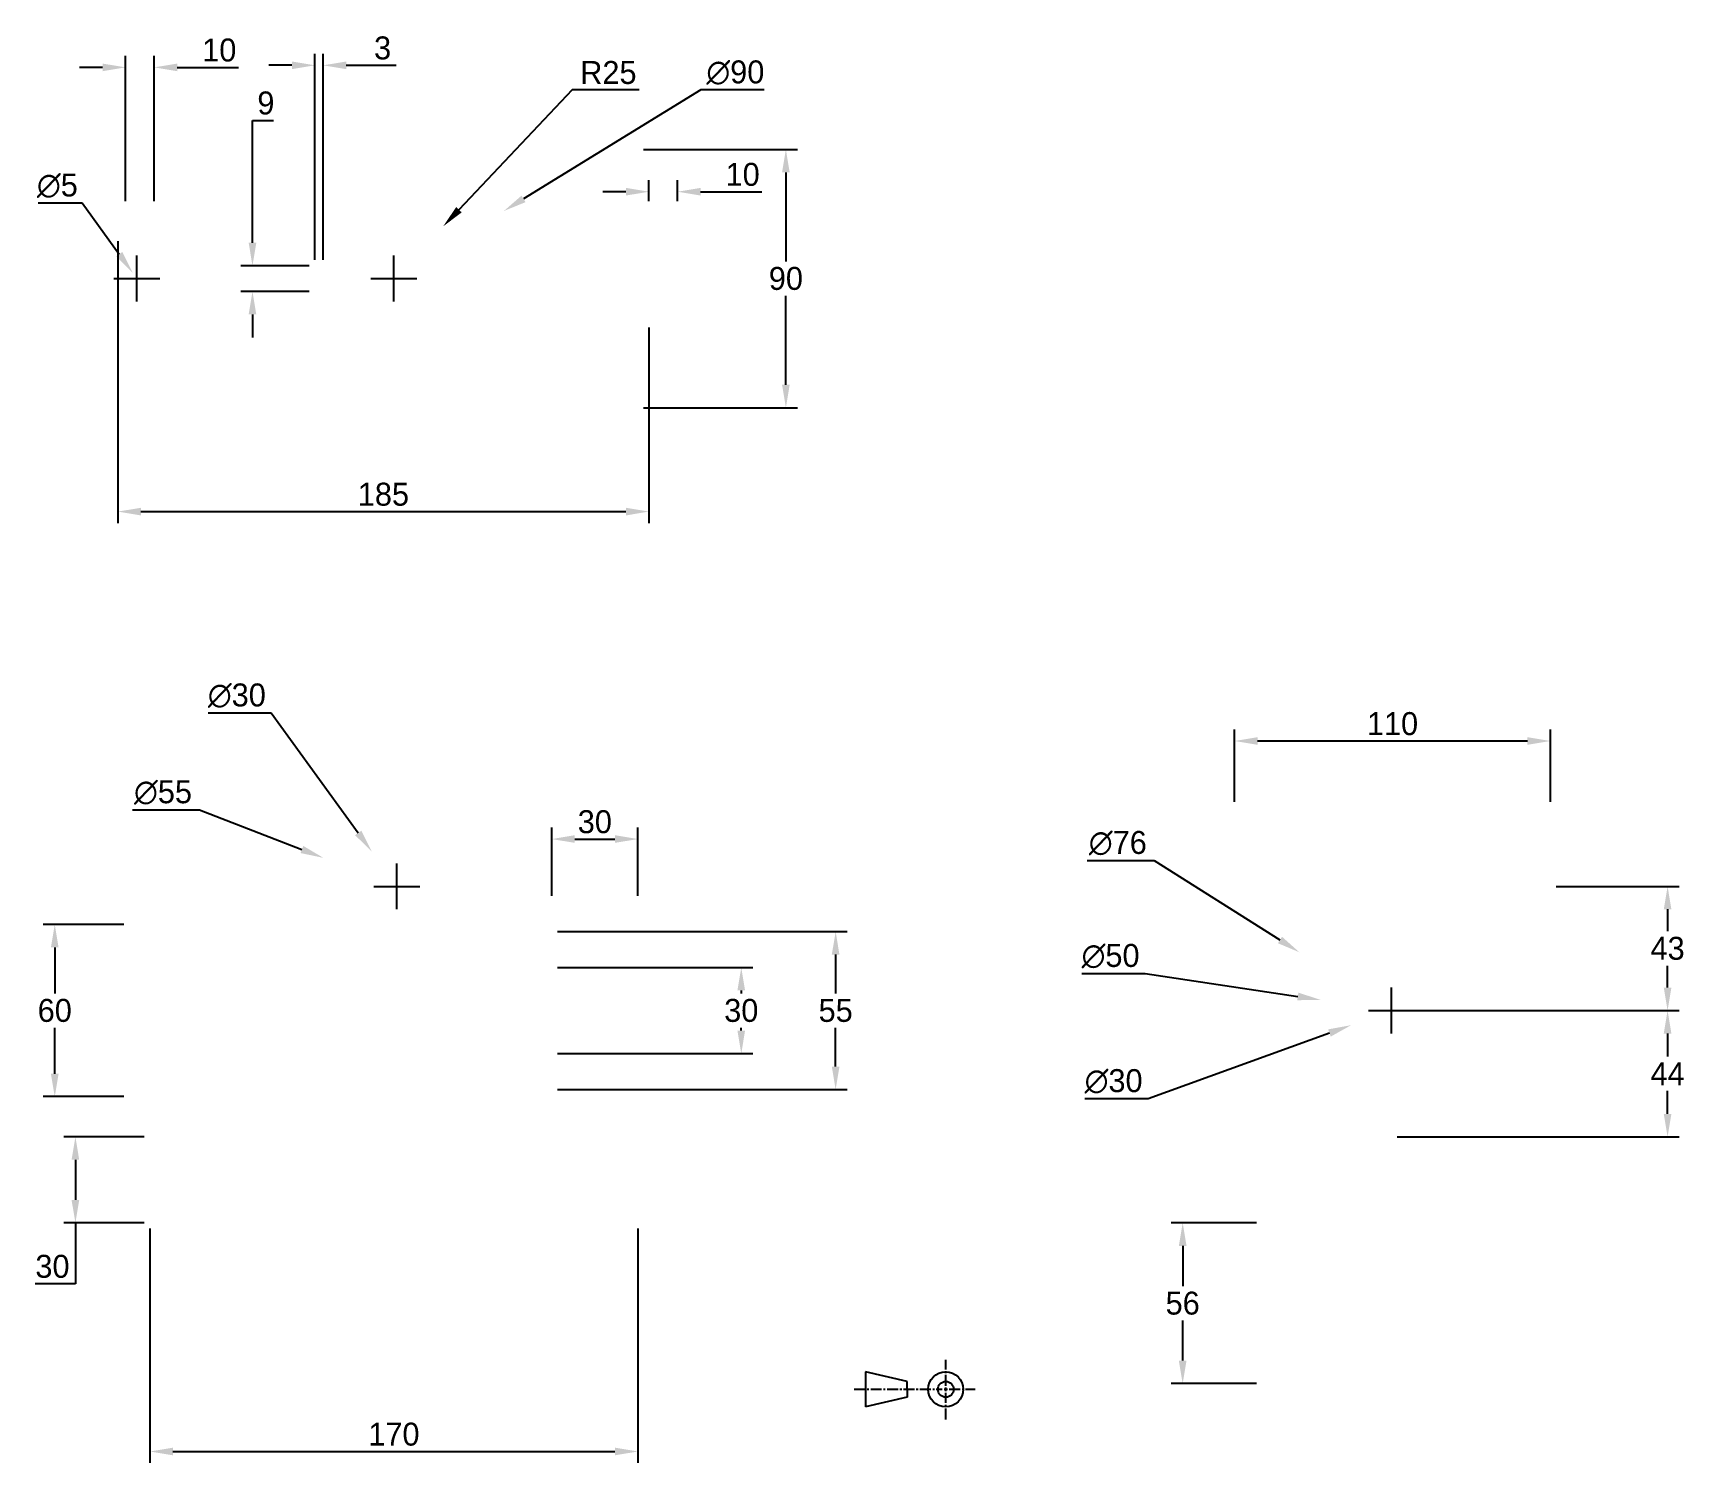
# Paper-space layout 'Layout1' of a CAD drawing. Header units: millimetres. Extents: x 9 to 297, y 4 to 254.
import ezdxf

# ---------------------------------------------------------------- set-up
doc = ezdxf.new("R2010")
doc.units = ezdxf.units.MM
doc.linetypes.add('CENTER2', pattern=[28.575, 19.05, -3.175, 3.175, -3.175])
doc.layers.add('Layer1', color=252, linetype='Continuous')
doc.dimstyles.new('ISO-25', dxfattribs={"dimscale": 1.6, "dimtxt": 2.5, "dimasz": 2.5, "dimexe": 1.25, "dimexo": 0.625, "dimtad": 1, "dimtih": 1, "dimtoh": 1, "dimdec": 1, "dimdsep": 46, "dimtxsty": 'Standard', "dimcen": 2.5, "dimadec": 0, "dimazin": 0, "dimtfac": 1, "dimtdec": 1, "dimtofl": 0, "dimtmove": 0, "dimatfit": 3, "dimfxl": 1, "dimarcsym": 0})

# ---------------------------------------------------------------- blocks, each defined once
blk = doc.blocks.new('*D29')
at = {"layer": 'Defpoints', "color": 0, "transparency": 16777216}
for p in [(29.71, 46.21), (114.71, 46.21), (114.71, 6.38)]:
    blk.add_point(p, dxfattribs=at)
at = {"layer": 'Layer1', "color": 0, "lineweight": -2, "transparency": 16777216}
for p, q in [((29.71, 45.21), (29.71, 4.38)), ((114.71, 45.21), (114.71, 4.38)), ((33.71, 6.38), (110.71, 6.38))]:
    blk.add_line(p, q, dxfattribs=at)
at = {"layer": 'Layer1', "color": 0, "transparency": 16777216}
for points in [[(33.71, 7.05), (33.71, 5.72), (29.71, 6.38)], [(110.71, 7.05), (110.71, 5.72), (114.71, 6.38)]]:
    blk.add_solid(points, dxfattribs=at)
at = {"layer": 'Layer1', "color": 0, "transparency": 16777216, "insert": (72.21, 9.38), "char_height": 4, "attachment_point": 5}
blk.add_mtext('170', dxfattribs=at)
blk = doc.blocks.new('*D30')
at = {"layer": 'Defpoints', "color": 0, "transparency": 16777216}
for p in [(16.73, 61.21), (29.71, 61.21), (29.71, 46.21)]:
    blk.add_point(p, dxfattribs=at)
at = {"layer": 'Layer1', "color": 0, "lineweight": -2, "transparency": 16777216}
for p, q in [((28.71, 61.21), (14.73, 61.21)), ((16.73, 57.21), (16.73, 50.21)), ((28.71, 46.21), (14.73, 46.21)), ((16.73, 46.21), (16.73, 35.62)), ((16.73, 35.62), (9.73, 35.62))]:
    blk.add_line(p, q, dxfattribs=at)
at = {"layer": 'Layer1', "color": 0, "transparency": 16777216}
for points in [[(16.06, 57.21), (17.39, 57.21), (16.73, 61.21)], [(16.06, 50.21), (17.39, 50.21), (16.73, 46.21)]]:
    blk.add_solid(points, dxfattribs=at)
at = {"layer": 'Layer1', "color": 0, "transparency": 16777216, "insert": (12.73, 38.62), "char_height": 4, "attachment_point": 5}
blk.add_mtext('30', dxfattribs=at)
blk = doc.blocks.new('*D31')
at = {"layer": 'Defpoints', "color": 0, "transparency": 16777216}
for p in [(114.71, 233.25), (114.71, 188.25), (140.49, 188.25)]:
    blk.add_point(p, dxfattribs=at)
at = {"layer": 'Layer1', "color": 0, "lineweight": -2, "transparency": 16777216}
for p, q in [((115.71, 233.25), (142.49, 233.25)), ((140.49, 229.25), (140.49, 213.75)), ((140.49, 192.25), (140.49, 207.75)), ((115.71, 188.25), (142.49, 188.25))]:
    blk.add_line(p, q, dxfattribs=at)
at = {"layer": 'Layer1', "color": 0, "transparency": 16777216}
for points in [[(139.82, 229.25), (141.15, 229.25), (140.49, 233.25)], [(139.82, 192.25), (141.15, 192.25), (140.49, 188.25)]]:
    blk.add_solid(points, dxfattribs=at)
at = {"layer": 'Layer1', "color": 0, "transparency": 16777216, "insert": (140.49, 210.75), "char_height": 4, "attachment_point": 5}
blk.add_mtext('90', dxfattribs=at)
blk = doc.blocks.new('*D32')
at = {"layer": 'Defpoints', "color": 0, "transparency": 16777216}
for p in [(245.99, 83.21), (294.08, 83.21), (245.99, 61.21)]:
    blk.add_point(p, dxfattribs=at)
at = {"layer": 'Layer1', "color": 0, "lineweight": -2, "transparency": 16777216}
for p, q in [((246.99, 83.21), (296.08, 83.21)), ((294.08, 79.21), (294.08, 75.21)), ((294.08, 65.21), (294.08, 69.21)), ((246.99, 61.21), (296.08, 61.21))]:
    blk.add_line(p, q, dxfattribs=at)
at = {"layer": 'Layer1', "color": 0, "transparency": 16777216}
for points in [[(293.41, 79.21), (294.74, 79.21), (294.08, 83.21)], [(293.41, 65.21), (294.74, 65.21), (294.08, 61.21)]]:
    blk.add_solid(points, dxfattribs=at)
at = {"layer": 'Layer1', "color": 0, "transparency": 16777216, "insert": (294.08, 72.21), "char_height": 4, "attachment_point": 5}
blk.add_mtext('44', dxfattribs=at)
blk = doc.blocks.new('*D33')
at = {"layer": 'Defpoints', "color": 0, "transparency": 16777216}
for p in [(229.93, 93.37), (262.05, 73.05)]:
    blk.add_point(p, dxfattribs=at)
at = {"layer": 'Layer1', "color": 0, "lineweight": -2, "transparency": 16777216}
for p, q in [((192.98, 109.37), (204.64, 109.37)), ((204.64, 109.37), (226.55, 95.51)), ((245.99, 79.21), (245.99, 87.21)), ((241.99, 83.21), (249.99, 83.21))]:
    blk.add_line(p, q, dxfattribs=at)
at = {"layer": 'Layer1', "color": 0, "transparency": 16777216}
blk.add_solid([(226.91, 96.07), (226.2, 94.94), (229.93, 93.37)], dxfattribs=at)
at = {"layer": 'Layer1', "color": 0, "transparency": 16777216, "insert": (198.31, 112.37), "char_height": 4, "attachment_point": 5}
blk.add_mtext('∅76', dxfattribs=at)
blk = doc.blocks.new('*D34')
at = {"layer": 'Defpoints', "color": 0, "transparency": 16777216}
for p in [(233.63, 85.07), (258.35, 81.35)]:
    blk.add_point(p, dxfattribs=at)
at = {"layer": 'Layer1', "color": 0, "lineweight": -2, "transparency": 16777216}
for p, q in [((192.05, 89.68), (203.05, 89.68)), ((203.05, 89.68), (229.67, 85.67)), ((245.99, 79.21), (245.99, 87.21)), ((241.99, 83.21), (249.99, 83.21))]:
    blk.add_line(p, q, dxfattribs=at)
at = {"layer": 'Layer1', "color": 0, "transparency": 16777216}
blk.add_solid([(229.77, 86.33), (229.57, 85.01), (233.63, 85.07)], dxfattribs=at)
at = {"layer": 'Layer1', "color": 0, "transparency": 16777216, "insert": (197.05, 92.68), "char_height": 4, "attachment_point": 5}
blk.add_mtext('∅50', dxfattribs=at)
blk = doc.blocks.new('*D35')
at = {"layer": 'Defpoints', "color": 0, "transparency": 16777216}
for p in [(253.04, 85.76), (238.94, 80.66)]:
    blk.add_point(p, dxfattribs=at)
at = {"layer": 'Layer1', "color": 0, "lineweight": -2, "transparency": 16777216}
for p, q in [((245.99, 79.21), (245.99, 87.21)), ((241.99, 83.21), (249.99, 83.21)), ((203.58, 67.87), (235.17, 79.3)), ((192.58, 67.87), (203.58, 67.87))]:
    blk.add_line(p, q, dxfattribs=at)
at = {"layer": 'Layer1', "color": 0, "transparency": 16777216}
blk.add_solid([(234.95, 79.93), (235.4, 78.67), (238.94, 80.66)], dxfattribs=at)
at = {"layer": 'Layer1', "color": 0, "transparency": 16777216, "insert": (197.58, 70.87), "char_height": 4, "attachment_point": 5}
blk.add_mtext('∅30', dxfattribs=at)
blk = doc.blocks.new('*D36')
at = {"layer": 'Defpoints', "color": 0, "transparency": 16777216}
for p in [(114.71, 113.09), (99.71, 102.21), (114.71, 102.21)]:
    blk.add_point(p, dxfattribs=at)
at = {"layer": 'Layer1', "color": 0, "lineweight": -2, "transparency": 16777216}
for p, q in [((99.71, 103.21), (99.71, 115.09)), ((103.71, 113.09), (110.71, 113.09)), ((114.71, 103.21), (114.71, 115.09))]:
    blk.add_line(p, q, dxfattribs=at)
at = {"layer": 'Layer1', "color": 0, "transparency": 16777216}
for points in [[(103.71, 113.76), (103.71, 112.43), (99.71, 113.09)], [(110.71, 113.76), (110.71, 112.43), (114.71, 113.09)]]:
    blk.add_solid(points, dxfattribs=at)
at = {"layer": 'Layer1', "color": 0, "transparency": 16777216, "insert": (107.21, 116.09), "char_height": 4, "attachment_point": 5}
blk.add_mtext('30', dxfattribs=at)
blk = doc.blocks.new('*D38')
at = {"layer": 'Defpoints', "color": 0, "transparency": 16777216}
for p in [(80.79, 219.84), (72.21, 210.75)]:
    blk.add_point(p, dxfattribs=at)
at = {"layer": 'Layer1', "color": 0, "lineweight": -2, "transparency": 16777216}
for p, q in [((103.24, 243.63), (83.53, 222.75)), ((114.91, 243.63), (103.24, 243.63)), ((72.21, 206.75), (72.21, 214.75)), ((68.21, 210.75), (76.21, 210.75))]:
    blk.add_line(p, q, dxfattribs=at)
at = {"layer": 'Layer1', "color": 0, "transparency": 16777216}
blk.add_solid([(83.05, 223.2), (84.02, 222.29), (80.79, 219.84)], dxfattribs=at)
at = {"layer": 'Layer1', "color": 0, "transparency": 16777216, "insert": (109.57, 246.63), "char_height": 4, "attachment_point": 5}
blk.add_mtext('R25', dxfattribs=at)
blk = doc.blocks.new('*D39')
at = {"layer": 'Defpoints', "color": 0, "transparency": 16777216}
for p in [(59.91, 247.91), (58.44, 212.99), (59.91, 212.99)]:
    blk.add_point(p, dxfattribs=at)
at = {"layer": 'Layer1', "color": 0, "lineweight": -2, "transparency": 16777216}
for p, q in [((54.44, 247.91), (50.44, 247.91)), ((58.44, 213.99), (58.44, 249.91)), ((59.91, 213.99), (59.91, 249.91)), ((63.91, 247.91), (72.58, 247.91))]:
    blk.add_line(p, q, dxfattribs=at)
at = {"layer": 'Layer1', "color": 0, "transparency": 16777216}
for points in [[(54.44, 248.57), (54.44, 247.24), (58.44, 247.91)], [(63.91, 248.57), (63.91, 247.24), (59.91, 247.91)]]:
    blk.add_solid(points, dxfattribs=at)
at = {"layer": 'Layer1', "color": 0, "transparency": 16777216, "insert": (70.24, 250.91), "char_height": 4, "attachment_point": 5}
blk.add_mtext('3', dxfattribs=at)
blk = doc.blocks.new('*D40')
at = {"layer": 'Defpoints', "color": 0, "transparency": 16777216}
for p in [(47.57, 212.99), (58.44, 212.99), (58.44, 208.5)]:
    blk.add_point(p, dxfattribs=at)
at = {"layer": 'Layer1', "color": 0, "lineweight": -2, "transparency": 16777216}
for p, q in [((47.57, 216.99), (47.57, 238.32)), ((47.57, 238.32), (51.24, 238.32)), ((57.44, 212.99), (45.57, 212.99)), ((57.44, 208.5), (45.57, 208.5)), ((47.57, 204.5), (47.57, 200.5))]:
    blk.add_line(p, q, dxfattribs=at)
at = {"layer": 'Layer1', "color": 0, "transparency": 16777216}
for points in [[(46.91, 216.99), (48.24, 216.99), (47.57, 212.99)], [(46.91, 204.5), (48.24, 204.5), (47.57, 208.5)]]:
    blk.add_solid(points, dxfattribs=at)
at = {"layer": 'Layer1', "color": 0, "transparency": 16777216, "insert": (49.91, 241.32), "char_height": 4, "attachment_point": 5}
blk.add_mtext('9', dxfattribs=at)
blk = doc.blocks.new('*D41')
at = {"layer": 'Defpoints', "color": 0, "transparency": 16777216}
for p in [(223.49, 46.21), (209.61, 18.21), (223.49, 18.21)]:
    blk.add_point(p, dxfattribs=at)
at = {"layer": 'Layer1', "color": 0, "lineweight": -2, "transparency": 16777216}
for p, q in [((222.49, 46.21), (207.61, 46.21)), ((209.61, 42.21), (209.61, 35.21)), ((209.61, 22.21), (209.61, 29.21)), ((222.49, 18.21), (207.61, 18.21))]:
    blk.add_line(p, q, dxfattribs=at)
at = {"layer": 'Layer1', "color": 0, "transparency": 16777216}
for points in [[(208.94, 42.21), (210.28, 42.21), (209.61, 46.21)], [(208.94, 22.21), (210.28, 22.21), (209.61, 18.21)]]:
    blk.add_solid(points, dxfattribs=at)
at = {"layer": 'Layer1', "color": 0, "transparency": 16777216, "insert": (209.61, 32.21), "char_height": 4, "attachment_point": 5}
blk.add_mtext('56', dxfattribs=at)
blk = doc.blocks.new('*D43')
at = {"layer": 'Defpoints', "color": 0, "transparency": 16777216}
for p in [(68.34, 110.92), (77.14, 98.77)]:
    blk.add_point(p, dxfattribs=at)
at = {"layer": 'Layer1', "color": 0, "lineweight": -2, "transparency": 16777216}
for p, q in [((39.85, 135.07), (50.85, 135.07)), ((50.85, 135.07), (65.99, 114.16)), ((72.74, 100.85), (72.74, 108.85)), ((68.74, 104.85), (76.74, 104.85))]:
    blk.add_line(p, q, dxfattribs=at)
at = {"layer": 'Layer1', "color": 0, "transparency": 16777216}
blk.add_solid([(66.53, 114.55), (65.45, 113.77), (68.34, 110.92)], dxfattribs=at)
at = {"layer": 'Layer1', "color": 0, "transparency": 16777216, "insert": (44.85, 138.07), "char_height": 4, "attachment_point": 5}
blk.add_mtext('∅30', dxfattribs=at)
blk = doc.blocks.new('*D44')
at = {"layer": 'Defpoints', "color": 0, "transparency": 16777216}
for p in [(59.92, 109.82), (85.56, 99.87)]:
    blk.add_point(p, dxfattribs=at)
at = {"layer": 'Layer1', "color": 0, "lineweight": -2, "transparency": 16777216}
for p, q in [((26.66, 118.2), (38.33, 118.2)), ((38.33, 118.2), (56.19, 111.27)), ((72.74, 100.85), (72.74, 108.85)), ((68.74, 104.85), (76.74, 104.85))]:
    blk.add_line(p, q, dxfattribs=at)
at = {"layer": 'Layer1', "color": 0, "transparency": 16777216}
blk.add_solid([(56.43, 111.89), (55.95, 110.65), (59.92, 109.82)], dxfattribs=at)
at = {"layer": 'Layer1', "color": 0, "transparency": 16777216, "insert": (31.99, 121.2), "char_height": 4, "attachment_point": 5}
blk.add_mtext('∅55', dxfattribs=at)
blk = doc.blocks.new('*D45')
at = {"layer": 'Defpoints', "color": 0, "transparency": 16777216}
for p in [(273.66, 130.18), (218.66, 118.6), (273.66, 118.6)]:
    blk.add_point(p, dxfattribs=at)
at = {"layer": 'Layer1', "color": 0, "lineweight": -2, "transparency": 16777216}
for p, q in [((218.66, 119.6), (218.66, 132.18)), ((222.66, 130.18), (269.66, 130.18)), ((273.66, 119.6), (273.66, 132.18))]:
    blk.add_line(p, q, dxfattribs=at)
at = {"layer": 'Layer1', "color": 0, "transparency": 16777216}
for points in [[(222.66, 130.84), (222.66, 129.51), (218.66, 130.18)], [(269.66, 130.84), (269.66, 129.51), (273.66, 130.18)]]:
    blk.add_solid(points, dxfattribs=at)
at = {"layer": 'Layer1', "color": 0, "transparency": 16777216, "insert": (246.16, 133.18), "char_height": 4, "attachment_point": 5}
blk.add_mtext('110', dxfattribs=at)
blk = doc.blocks.new('*D46')
at = {"layer": 'Defpoints', "color": 0, "transparency": 16777216}
for p in [(99.71, 96.96), (99.71, 69.46), (149.16, 69.46)]:
    blk.add_point(p, dxfattribs=at)
at = {"layer": 'Layer1', "color": 0, "lineweight": -2, "transparency": 16777216}
for p, q in [((100.71, 96.96), (151.16, 96.96)), ((149.16, 92.96), (149.16, 86.21)), ((149.16, 73.46), (149.16, 80.21)), ((100.71, 69.46), (151.16, 69.46))]:
    blk.add_line(p, q, dxfattribs=at)
at = {"layer": 'Layer1', "color": 0, "transparency": 16777216}
for points in [[(148.49, 92.96), (149.82, 92.96), (149.16, 96.96)], [(148.49, 73.46), (149.82, 73.46), (149.16, 69.46)]]:
    blk.add_solid(points, dxfattribs=at)
at = {"layer": 'Layer1', "color": 0, "transparency": 16777216, "insert": (149.16, 83.21), "char_height": 4, "attachment_point": 5}
blk.add_mtext('55', dxfattribs=at)
blk = doc.blocks.new('*D47')
at = {"layer": 'Defpoints', "color": 0, "transparency": 16777216}
for p in [(99.71, 90.71), (99.71, 75.71), (132.72, 75.71)]:
    blk.add_point(p, dxfattribs=at)
at = {"layer": 'Layer1', "color": 0, "lineweight": -2, "transparency": 16777216}
for p, q in [((100.71, 90.71), (134.72, 90.71)), ((132.72, 86.71), (132.72, 86.21)), ((132.72, 79.71), (132.72, 80.21)), ((100.71, 75.71), (134.72, 75.71))]:
    blk.add_line(p, q, dxfattribs=at)
at = {"layer": 'Layer1', "color": 0, "transparency": 16777216}
for points in [[(132.05, 86.71), (133.38, 86.71), (132.72, 90.71)], [(132.05, 79.71), (133.38, 79.71), (132.72, 75.71)]]:
    blk.add_solid(points, dxfattribs=at)
at = {"layer": 'Layer1', "color": 0, "transparency": 16777216, "insert": (132.72, 83.21), "char_height": 4, "attachment_point": 5}
blk.add_mtext('30', dxfattribs=at)
blk = doc.blocks.new('*D49')
at = {"layer": 'Defpoints', "color": 0, "transparency": 16777216}
for p in [(273.66, 104.85), (245.99, 83.21), (294.08, 83.21)]:
    blk.add_point(p, dxfattribs=at)
at = {"layer": 'Layer1', "color": 0, "lineweight": -2, "transparency": 16777216}
for p, q in [((274.66, 104.85), (296.08, 104.85)), ((294.08, 100.85), (294.08, 97.03)), ((294.08, 87.21), (294.08, 91.03)), ((246.99, 83.21), (296.08, 83.21))]:
    blk.add_line(p, q, dxfattribs=at)
at = {"layer": 'Layer1', "color": 0, "transparency": 16777216}
for points in [[(293.41, 100.85), (294.74, 100.85), (294.08, 104.85)], [(293.41, 87.21), (294.74, 87.21), (294.08, 83.21)]]:
    blk.add_solid(points, dxfattribs=at)
at = {"layer": 'Layer1', "color": 0, "transparency": 16777216, "insert": (294.08, 94.03), "char_height": 4, "attachment_point": 5}
blk.add_mtext('43', dxfattribs=at)
blk = doc.blocks.new('*D51')
at = {"layer": 'Defpoints', "color": 0, "transparency": 16777216}
for p in [(121.63, 225.88), (116.63, 223.25), (121.63, 223.25)]:
    blk.add_point(p, dxfattribs=at)
at = {"layer": 'Layer1', "color": 0, "lineweight": -2, "transparency": 16777216}
for p, q in [((116.63, 224.25), (116.63, 227.88)), ((121.63, 224.25), (121.63, 227.88)), ((112.63, 225.88), (108.63, 225.88)), ((125.63, 225.88), (136.3, 225.88))]:
    blk.add_line(p, q, dxfattribs=at)
at = {"layer": 'Layer1', "color": 0, "transparency": 16777216}
for points in [[(112.63, 226.55), (112.63, 225.22), (116.63, 225.88)], [(125.63, 226.55), (125.63, 225.22), (121.63, 225.88)]]:
    blk.add_solid(points, dxfattribs=at)
at = {"layer": 'Layer1', "color": 0, "transparency": 16777216, "insert": (132.96, 228.88), "char_height": 4, "attachment_point": 5}
blk.add_mtext('10', dxfattribs=at)
blk = doc.blocks.new('*D52')
at = {"layer": 'Defpoints', "color": 0, "transparency": 16777216}
for p in [(24.13, 218.25), (116.63, 203.25), (116.63, 170.15)]:
    blk.add_point(p, dxfattribs=at)
at = {"layer": 'Layer1', "color": 0, "lineweight": -2, "transparency": 16777216}
for p, q in [((24.13, 217.25), (24.13, 168.15)), ((116.63, 202.25), (116.63, 168.15)), ((28.13, 170.15), (112.63, 170.15))]:
    blk.add_line(p, q, dxfattribs=at)
at = {"layer": 'Layer1', "color": 0, "transparency": 16777216}
for points in [[(28.13, 170.81), (28.13, 169.48), (24.13, 170.15)], [(112.63, 170.81), (112.63, 169.48), (116.63, 170.15)]]:
    blk.add_solid(points, dxfattribs=at)
at = {"layer": 'Layer1', "color": 0, "transparency": 16777216, "insert": (70.38, 173.15), "char_height": 4, "attachment_point": 5}
blk.add_mtext('185', dxfattribs=at)
blk = doc.blocks.new('*D53')
at = {"layer": 'Defpoints', "color": 0, "transparency": 16777216}
for p in [(30.46, 247.55), (25.46, 223.25), (30.46, 223.25)]:
    blk.add_point(p, dxfattribs=at)
at = {"layer": 'Layer1', "color": 0, "lineweight": -2, "transparency": 16777216}
for p, q in [((21.46, 247.55), (17.46, 247.55)), ((25.46, 224.25), (25.46, 249.55)), ((30.46, 224.25), (30.46, 249.55)), ((34.46, 247.55), (45.13, 247.55))]:
    blk.add_line(p, q, dxfattribs=at)
at = {"layer": 'Layer1', "color": 0, "transparency": 16777216}
for points in [[(21.46, 248.21), (21.46, 246.88), (25.46, 247.55)], [(34.46, 248.21), (34.46, 246.88), (30.46, 247.55)]]:
    blk.add_solid(points, dxfattribs=at)
at = {"layer": 'Layer1', "color": 0, "transparency": 16777216, "insert": (41.79, 250.55), "char_height": 4, "attachment_point": 5}
blk.add_mtext('10', dxfattribs=at)
blk = doc.blocks.new('*D54')
at = {"layer": 'Defpoints', "color": 0, "transparency": 16777216}
for p in [(26.71, 211.76), (28.17, 209.73)]:
    blk.add_point(p, dxfattribs=at)
at = {"layer": 'Layer1', "color": 0, "lineweight": -2, "transparency": 16777216}
for p, q in [((10.26, 223.92), (17.92, 223.92)), ((17.92, 223.92), (24.37, 215)), ((27.44, 206.75), (27.44, 214.75)), ((23.44, 210.75), (31.44, 210.75))]:
    blk.add_line(p, q, dxfattribs=at)
at = {"layer": 'Layer1', "color": 0, "transparency": 16777216}
blk.add_solid([(24.91, 215.39), (23.83, 214.61), (26.71, 211.76)], dxfattribs=at)
at = {"layer": 'Layer1', "color": 0, "transparency": 16777216, "insert": (13.59, 226.92), "char_height": 4, "attachment_point": 5}
blk.add_mtext('∅5', dxfattribs=at)
blk = doc.blocks.new('*D55')
at = {"layer": 'Defpoints', "color": 0, "transparency": 16777216}
for p in [(26.19, 98.21), (13.13, 68.21), (26.19, 68.21)]:
    blk.add_point(p, dxfattribs=at)
at = {"layer": 'Layer1', "color": 0, "lineweight": -2, "transparency": 16777216}
for p, q in [((25.19, 98.21), (11.13, 98.21)), ((13.13, 94.21), (13.13, 86.21)), ((13.13, 72.21), (13.13, 80.21)), ((25.19, 68.21), (11.13, 68.21))]:
    blk.add_line(p, q, dxfattribs=at)
at = {"layer": 'Layer1', "color": 0, "transparency": 16777216}
for points in [[(12.46, 94.21), (13.8, 94.21), (13.13, 98.21)], [(12.46, 72.21), (13.8, 72.21), (13.13, 68.21)]]:
    blk.add_solid(points, dxfattribs=at)
at = {"layer": 'Layer1', "color": 0, "transparency": 16777216, "insert": (13.13, 83.21), "char_height": 4, "attachment_point": 5}
blk.add_mtext('60', dxfattribs=at)
blk = doc.blocks.new('*U57')
at = {"color": 0, "linetype": 'CENTER2', "ltscale": 0.1, "transparency": 16777216}
for p, q in [((0, 0.61), (0, 5.16)), ((-15.93, 0), (-0.61, 0)), ((0.61, 0), (5.15, 0)), ((0, -5.24), (0, -0.61))]:
    blk.add_line(p, q, dxfattribs=at)
at = {"color": 0, "linetype": 'Continuous', "ltscale": 0.1, "transparency": 16777216}
for p, q in [((-0.3, 0), (0.3, 0)), ((0, -0.3), (0, 0.3))]:
    blk.add_line(p, q, dxfattribs=at)
blk = doc.blocks.new('*D58')
at = {"layer": 'Defpoints', "color": 0, "transparency": 16777216}
for p in [(91.37, 222.53), (53.04, 198.96)]:
    blk.add_point(p, dxfattribs=at)
at = {"layer": 'Layer1', "color": 0, "lineweight": -2, "transparency": 16777216}
for p, q in [((125.69, 243.63), (94.78, 224.63)), ((136.69, 243.63), (125.69, 243.63)), ((72.21, 206.75), (72.21, 214.75)), ((68.21, 210.75), (76.21, 210.75))]:
    blk.add_line(p, q, dxfattribs=at)
at = {"layer": 'Layer1', "color": 0, "transparency": 16777216}
blk.add_solid([(94.43, 225.19), (95.13, 224.06), (91.37, 222.53)], dxfattribs=at)
at = {"layer": 'Layer1', "color": 0, "transparency": 16777216, "insert": (131.69, 246.63), "char_height": 4, "attachment_point": 5}
blk.add_mtext('∅90', dxfattribs=at)

psp = doc.layouts.get("Layout1")

# ---------------------------------------------------------------- linework, layer by layer
for p, q in [((154.367, 20.266), (154.367, 14.167)), ((161.627, 18.592), (154.367, 20.266)), ((161.627, 17.217), (161.627, 18.592)), ((161.627, 15.842), (154.367, 14.167)), ((161.627, 17.217), (161.627, 15.842))]:
    psp.add_line(p, q)
for radius in [3.05, 1.375]:
    psp.add_circle((168.338, 17.217), radius)

# ---------------------------------------------------------------- block references
at = {"linetype": 'CENTER2', "ltscale": 0.1}
psp.add_blockref('*U57', (168.338, 17.217), dxfattribs=at)

# ---------------------------------------------------------------- dimensions: what is measured, and where the dimension line sits
at = {"layer": 'Layer1'}
dim = psp.add_linear_dim(base=(59.909, 247.908), p1=(58.443, 212.993), p2=(59.909, 212.993), text='3', dimstyle='ISO-25', override={"dimlfac": -2}, dxfattribs=at)
dim.commit()
dim.dimension.update_dxf_attribs({"geometry": '*D39', "text_midpoint": (70.243, 250.908)})
for base, p1, p2, picture, middle in [((30.459, 247.546), (25.459, 223.246), (30.459, 223.246), '*D53', (41.792, 250.546)), ((116.63, 170.145), (24.13, 218.246), (116.63, 203.246), '*D52', (70.38, 173.145)), ((273.665, 130.175), (218.665, 118.597), (273.665, 118.597), '*D45', (246.165, 133.175)), ((114.706, 113.094), (99.706, 102.21), (114.706, 102.21), '*D36', (107.206, 116.094))]:
    dim = psp.add_linear_dim(base=base, p1=p1, p2=p2, dimstyle='ISO-25', override={"dimlfac": -2}, dxfattribs=at)
    dim.commit()
    dim.dimension.update_dxf_attribs({"geometry": picture, "text_midpoint": middle})
for p1, p2, picture, middle in [((53.039, 198.961), (91.372, 222.531), '*D58', (131.688, 243.632)), ((28.175, 209.733), (26.71, 211.759), '*D54', (13.591, 223.92)), ((77.138, 98.772), (68.34, 110.921), '*D43', (44.85, 135.073)), ((85.557, 99.872), (59.92, 109.822), '*D44', (31.992, 118.203)), ((262.045, 73.051), (229.933, 93.368), '*D33', (198.309, 109.369)), ((258.349, 81.346), (233.629, 85.073), '*D34', (203.045, 89.684)), ((253.042, 85.761), (238.936, 80.659), '*D35', (197.577, 67.871))]:
    dim = psp.add_diameter_dim_2p(p1=p1, p2=p2, dimstyle='ISO-25', override={"dimlfac": -2}, dxfattribs=at)
    dim.commit()
    dim.dimension.update_dxf_attribs({"geometry": picture, "text_midpoint": middle, "dimtype": 163})
dim = psp.add_radius_dim(center=(72.206, 210.746), mpoint=(80.785, 219.837), dimstyle='ISO-25', override={"dimlfac": -2}, dxfattribs=at)
dim.commit()
dim.dimension.update_dxf_attribs({"geometry": '*D38', "text_midpoint": (109.574, 243.632), "dimtype": 164})
for base, p1, p2, picture, middle in [((47.573, 212.993), (58.443, 208.5), (58.443, 212.993), '*D40', (49.906, 238.317)), ((149.158, 69.46), (99.706, 96.96), (99.706, 69.46), '*D46', (149.158, 83.21)), ((132.718, 75.71), (99.706, 90.71), (99.706, 75.71), '*D47', (132.718, 83.21)), ((16.725, 61.21), (29.706, 46.21), (29.706, 61.21), '*D30', (12.725, 35.622))]:
    dim = psp.add_linear_dim(base=base, p1=p1, p2=p2, angle=90, dimstyle='ISO-25', override={"dimlfac": -2}, dxfattribs=at)
    dim.commit()
    dim.dimension.update_dxf_attribs({"geometry": picture, "text_midpoint": middle, "dimtype": 160})
for base, p1, p2, picture, middle in [((140.488, 188.246), (114.706, 233.246), (114.706, 188.246), '*D31', (140.488, 210.746)), ((13.13, 68.21), (26.192, 98.21), (26.192, 68.21), '*D55', (13.13, 83.21)), ((294.076, 83.21), (245.989, 61.21), (245.989, 83.21), '*D32', (294.076, 72.21)), ((209.611, 18.21), (223.489, 46.21), (223.489, 18.21), '*D41', (209.611, 32.21))]:
    dim = psp.add_linear_dim(base=base, p1=p1, p2=p2, angle=90, dimstyle='ISO-25', override={"dimlfac": -2}, dxfattribs=at)
    dim.commit()
    dim.dimension.update_dxf_attribs({"geometry": picture, "text_midpoint": middle})
for base, p1, p2, picture, middle in [((121.63, 225.883), (116.63, 223.246), (121.63, 223.246), '*D51', (132.963, 225.883)), ((114.706, 6.382), (29.706, 46.21), (114.706, 46.21), '*D29', (72.206, 6.382))]:
    dim = psp.add_linear_dim(base=base, p1=p1, p2=p2, dimstyle='ISO-25', override={"dimlfac": -2}, dxfattribs=at)
    dim.commit()
    dim.dimension.update_dxf_attribs({"geometry": picture, "text_midpoint": middle, "dimtype": 160})
dim = psp.add_linear_dim(base=(294.076, 83.21), p1=(273.665, 104.847), p2=(245.989, 83.21), angle=90, text='43', dimstyle='ISO-25', override={"dimlfac": -2}, dxfattribs=at)
dim.commit()
dim.dimension.update_dxf_attribs({"geometry": '*D49', "text_midpoint": (294.076, 94.028)})

doc.saveas('drawing.dxf')
